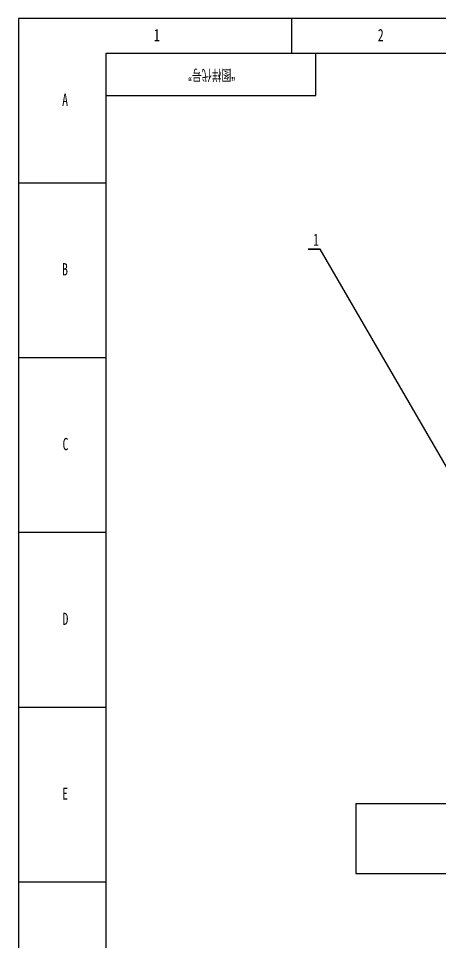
# Model space of a CAD drawing. Header units: millimetres. Extents: x 0 to 841, y 0 to 594.
# Drawn here: x 0 to 120.3, y 329.9 to 594 of the extents above; entities that cross this region are included whole.
import ezdxf

# ---------------------------------------------------------------- set-up
doc = ezdxf.new("R2010")
doc.units = ezdxf.units.MM
for name, color, linetype in [('10', 7, 'Continuous'), ('5', 7, 'Continuous'), ('SLD-0', 7, 'Continuous')]:
    doc.layers.add(name, color=color, linetype=linetype)
doc.styles.add('SLDTEXTSTYLE0', font='TXT', dxfattribs={"width": 0.7, "bigfont": 'bigfont'})
doc.styles.add('SLDTEXTSTYLE4', font='TXT', dxfattribs={"width": 0.7})
doc.dimstyles.new('SLDDIMSTYLE0', dxfattribs={"dimtxt": 0.18, "dimasz": 4.08, "dimexe": 0, "dimexo": 0.0625, "dimgap": 0, "dimtad": 0, "dimtih": 1, "dimtoh": 1, "dimdec": 0, "dimrnd": 1e-09, "dimzin": 0, "dimdsep": 46, "dimtxsty": 'Standard', "dimsah": 1, "dimcen": 0.09, "dimadec": 0, "dimazin": 0, "dimtfac": 4.08, "dimtdec": 0, "dimtofl": 0, "dimtmove": 0, "dimatfit": 3, "dimfxl": 0, "dimfrac": 2, "dimtolj": 1, "dimtzin": 0, "dimarcsym": 0})

# ---------------------------------------------------------------- blocks, each defined once
blk = doc.blocks.new('SW_NOTE_0')
at = {"layer": '10', "color": 0}
for p, q in [((-3.47, 0), (0, 0)), ((0, 0), (-3.47, 0)), ((-3.47, 0), (0, 0)), ((0, 0), (-3.47, 0)), ((-3.47, 0), (0, 0)), ((0, 0), (-3.47, 0))]:
    blk.add_line(p, q, dxfattribs=at)
at = {"layer": '10', "color": 0, "insert": (-1.19, 4.48), "char_height": 3.5, "attachment_point": 2, "style": 'SLDTEXTSTYLE4'}
blk.add_mtext('1', dxfattribs=at)

msp = doc.modelspace()

# ---------------------------------------------------------------- linework, layer by layer
at = {"color": 7, "linetype": 'Continuous', "lineweight": 25}
for p, q in [((96.45, 369.44), (96.45, 349.44)), ((96.45, 369.44), (135.45, 369.44)), ((96.45, 349.44), (135.45, 349.44))]:
    msp.add_line(p, q, dxfattribs=at)
at = {"layer": '5', "color": 7}
for p, q in [((841, 594), (0, 594)), ((0, 594), (0, 0))]:
    msp.add_line(p, q, dxfattribs=at)
at = {"layer": '5'}
for p, q in [((78, 594), (78, 584)), ((0, 547), (25, 547)), ((0, 497), (25, 497)), ((0, 447), (25, 447)), ((0, 397), (25, 397)), ((0, 347), (25, 347))]:
    msp.add_line(p, q, dxfattribs=at)
at = {"layer": '5', "color": 7, "lineweight": 25}
for p, q in [((831, 584), (25, 584)), ((25, 584), (25, 10)), ((85, 572), (85, 584)), ((25, 572), (85, 572))]:
    msp.add_line(p, q, dxfattribs=at)

# ---------------------------------------------------------------- block references
at = {"layer": '10'}
msp.add_blockref('SW_NOTE_0', (86.24, 527.98), dxfattribs=at)

# ---------------------------------------------------------------- texts
at = {"layer": '10', "char_height": 3.5, "attachment_point": 2, "style": 'SLDTEXTSTYLE4'}
for s, insert in [('1', (39.54, 591)), ('2', (103.54, 591)), ('A', (13.32, 572.5)), ('B', (13.32, 524)), ('C', (13.43, 474)), ('D', (13.43, 424)), ('E', (13.32, 374))]:
    msp.add_mtext(s, dxfattribs=dict(at, insert=insert))
at = {"layer": 'SLD-0', "insert": (55.21, 576.13), "char_height": 3.5, "attachment_point": 2, "rotation": 180, "style": 'SLDTEXTSTYLE0'}
msp.add_mtext('\\M+18167图样\\M+191E3\\M+18D86\\M+18168', dxfattribs=at)

# ---------------------------------------------------------------- leaders
at = {"layer": '10'}
msp.add_leader([(158.38, 403.44), (86.24, 527.98)], dimstyle='SLDDIMSTYLE0', dxfattribs=at)

doc.saveas('drawing.dxf')
